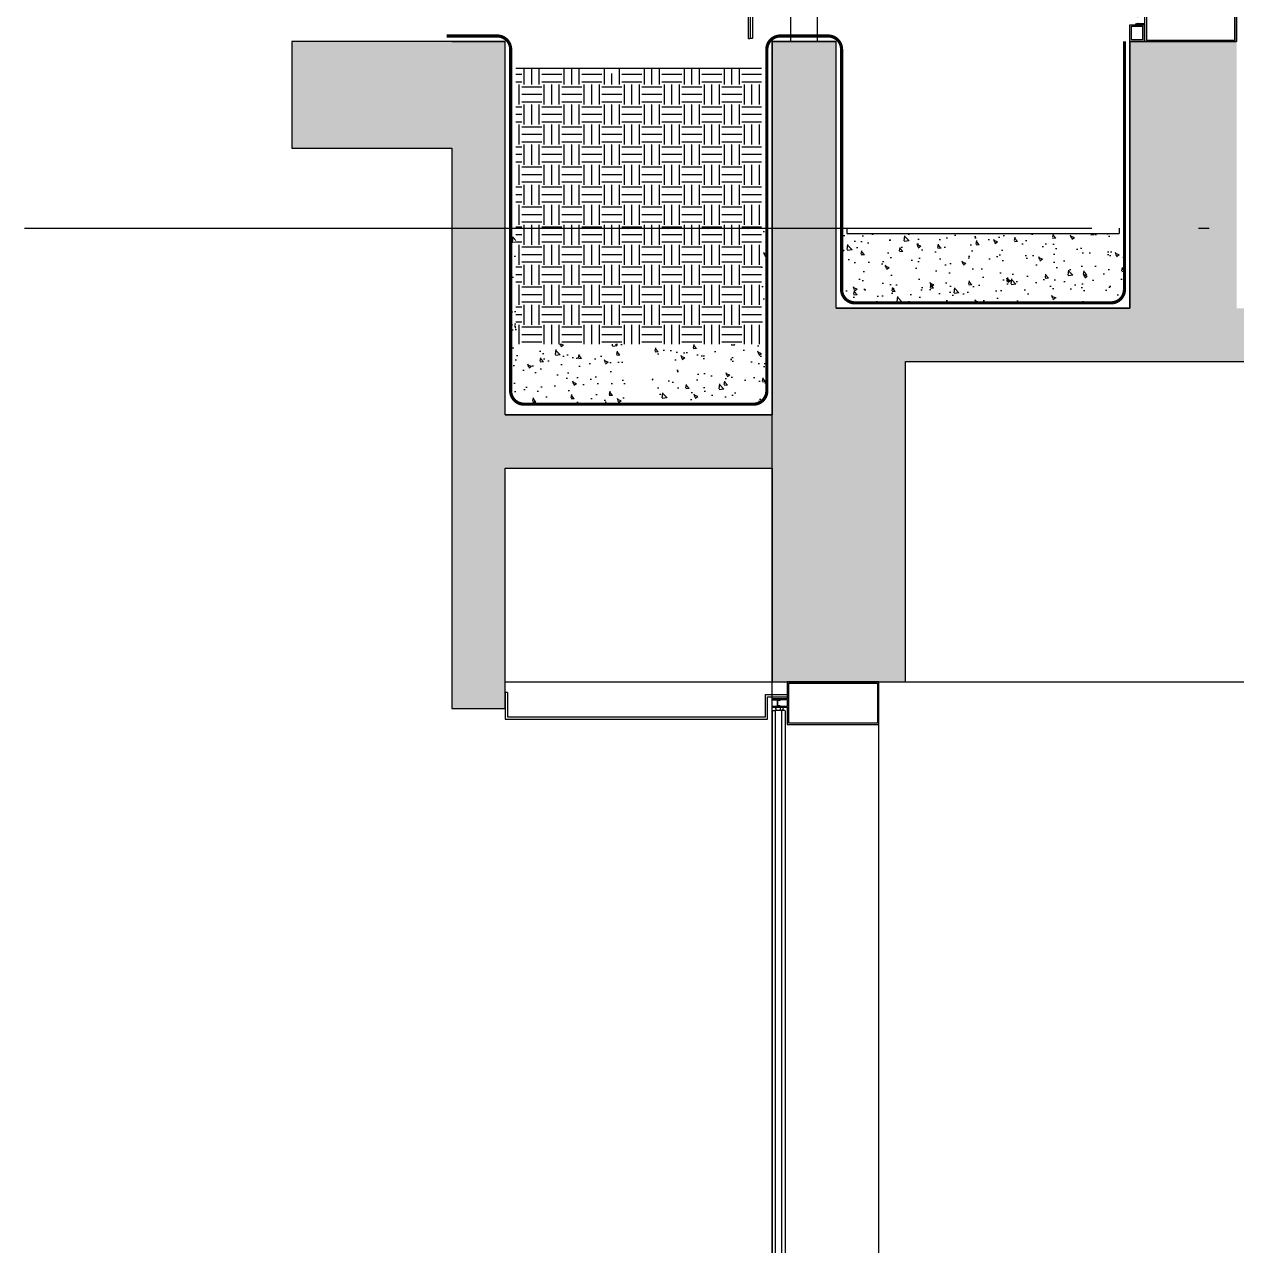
# Model space of a CAD drawing. Extents: x 1980812 to 2578970, y -669191 to 284498.
# Drawn here: x 2537367 to 2539638, y -266397 to -264109 of the extents above; entities that cross this region are included whole.
import ezdxf

# ---------------------------------------------------------------- set-up
doc = ezdxf.new("R2010")
doc.units = 0
doc.header["$LTSCALE"] = 1000
doc.header["$MEASUREMENT"] = 0
doc.linetypes.add('DASH', pattern=[0.35, 0.25, -0.1])
doc.linetypes.add('DOTE', pattern=[2.42, 2, -0.2, 0.02, -0.2])
for name, color, linetype in [('A-SECT-MCUT', 1, 'Continuous'), ('A-SECT-MCUT-FINE', 137, 'Continuous'), ('DIM_IDEN', 3, 'Continuous'), ('dote', 1, 'DOTE'), ('ELEV-4-RAIL', 251, 'Continuous'), ('SPACE_HATCH', 8, 'Continuous'), ('WALL', 4, 'Continuous'), ('WINDOW', 2, 'Continuous'), ('可见看线', 63, 'Continuous'), ('柱墙填充', 181, 'Continuous'), ('栏杆', 143, 'Continuous'), ('空线', 3, 'Continuous'), ('防水卷材', 6, 'DASH'), ('面层', 31, 'Continuous')]:
    doc.layers.add(name, color=color, linetype=linetype)

# ---------------------------------------------------------------- blocks, each defined once
blk = doc.blocks.new('A$C4E184874')
at = {"layer": 'A-SECT-MCUT'}
for radius in [40, 35]:
    blk.add_circle((-50, 710), radius, dxfattribs=at)
at = {"layer": 'A-SECT-MCUT-FINE'}
for p, q in [((-75, 0), (-75, 678.8)), ((-25, 0), (-25, 678.8)), ((-150.2, 586.9), (-135.6, 586.9)), ((-150.2, 574.8), (-135.6, 574.8)), ((-135.6, 588.6), (-135.6, 573)), ((-131.2, 588.6), (-135.6, 588.6)), ((-131.2, 573), (-135.6, 573)), ((-133.4, 592.2), (-133.4, 588.6)), ((-133.4, 592.2), (-122.6, 592.2)), ((-133.4, 572.8), (-133.4, 573)), ((-133.4, 572.8), (-133.4, 569.4)), ((-131.2, 573), (-131.2, 588.6)), ((-125.1, 588.6), (-120.4, 588.6)), ((-125.1, 588.6), (-125.1, 573)), ((-125.1, 573), (-120.4, 573)), ((-122.6, 592.2), (-122.6, 588.6)), ((-122.6, 573), (-122.6, 569.4)), ((-120.4, 588.6), (-120.4, 573)), ((-120.4, 588.4), (-120.4, 587.1)), ((-120.4, 574.5), (-120.4, 573.2)), ((-125.6, 569.4), (-133.4, 569.4)), ((-122.6, 569.4), (-125.6, 569.4)), ((-131.2, 145.1), (-135.6, 145.1)), ((-125.6, 148.8), (-133.4, 148.8)), ((-133.4, 145.4), (-133.4, 148.8)), ((-133.4, 145.4), (-133.4, 145.1)), ((-131.2, 145.1), (-131.2, 129.6)), ((-122.6, 148.8), (-125.6, 148.8)), ((-125.1, 145.1), (-120.4, 145.1)), ((-125.1, 129.6), (-125.1, 145.1)), ((-122.6, 145.1), (-122.6, 148.8)), ((-120.4, 129.6), (-120.4, 145.1)), ((-120.4, 143.7), (-120.4, 145)), ((-131.2, 129.6), (-135.6, 129.6)), ((-133.4, 125.9), (-133.4, 129.6)), ((-133.4, 125.9), (-122.6, 125.9)), ((-125.1, 129.6), (-120.4, 129.6)), ((-122.6, 125.9), (-122.6, 129.6)), ((-120.4, 129.8), (-120.4, 131.1))]:
    blk.add_line(p, q, dxfattribs=at)
for points in [[(-109.9, 575.4), (-60.8, 575.4, -0.414214), (-57.8, 572.4), (-57.8, 567, 0.44229), (-54.8, 564), (-45.2, 564, 0.398045), (-42.3, 567), (-42.3, 594.6, 0.414214), (-45.3, 597.6), (-54.8, 597.6, 0.414214), (-57.8, 594.6), (-57.8, 589.2, -0.414214), (-60.8, 586.2), (-109.9, 586.2)], [(-109.9, 142.8), (-60.8, 142.8, 0.414214), (-57.8, 145.8), (-57.8, 151.2, -0.44229), (-54.8, 154.2), (-45.2, 154.2, -0.398045), (-42.3, 151.2), (-42.3, 123.6, -0.414214), (-45.3, 120.6), (-54.8, 120.6, -0.414214), (-57.8, 123.6), (-57.8, 129, 0.414214), (-60.8, 132), (-109.9, 132)]]:
    blk.add_lwpolyline(points, format="xyb", dxfattribs=at)
for points in [[(-150.2, 586.9), (-155, 590.8), (-155, 585.4)], [(-150.2, 574.8), (-155, 570.9), (-155, 576.3)], [(-108.9, 586.2), (-120.4, 586.2)], [(-120.4, 575.4), (-108.9, 575.4)], [(-120.4, 142.8), (-108.9, 142.8)], [(-108.9, 132), (-120.4, 132)]]:
    blk.add_lwpolyline(points, dxfattribs=at)
at = {"layer": 'DIM_IDEN'}
blk.add_circle((-25, 318.4), 0, dxfattribs=at)
at = {"layer": 'ELEV-4-RAIL'}
for p, q in [((-150.2, 143.4), (-135.6, 143.4)), ((-135.6, 129.6), (-135.6, 145.1)), ((-150.2, 131.3), (-135.6, 131.3))]:
    blk.add_line(p, q, dxfattribs=at)
for points in [[(-150.2, 143.4), (-155, 147.3), (-155, 141.9)], [(-150.2, 131.3), (-155, 127.4), (-155, 132.8)]]:
    blk.add_lwpolyline(points, dxfattribs=at)
at = {"layer": 'WINDOW'}
for p, q in [((-155, 749.4), (-154.4, 750)), ((-155, 749.4), (-155, 5.9)), ((-154.4, 750), (-152, 750)), ((-152, 750), (-151.1, 749.1)), ((-150.1, 750), (-151.1, 749.1)), ((-151.1, 749.1), (-151.1, 6.2)), ((-147.7, 750), (-150.1, 750)), ((-147.1, 749.4), (-147.7, 750)), ((-147.1, 749.4), (-147.1, 5.9)), ((-155, 5.9), (-154.4, 5.3)), ((-154.4, 5.3), (-152, 5.3)), ((-152, 5.3), (-151.1, 6.2)), ((-150.1, 5.3), (-151.1, 6.2)), ((-147.7, 5.3), (-150.1, 5.3)), ((-147.1, 5.9), (-147.7, 5.3))]:
    blk.add_line(p, q, dxfattribs=at)
blk = doc.blocks.new('pm3')
at = {"layer": 'SPACE_HATCH'}
h = blk.add_hatch(color=256, dxfattribs=at)
h.dxf.hatch_style = 1
h.paths.add_polyline_path([(14823.4, -4250), (12573.4, -4250), (12573.4, -4900), (12173.4, -4900), (12173.4, -4250), (4973.4, -4250), (4973.4, -5350), (4473.4, -5350), (4473.4, -4250), (551.1, -4250), (208.3, -4250), (-3426.7, -4250), (-3426.7, -5350), (-3926.7, -5350), (-3926.7, -4250), (-10726.6, -4250), (-10726.6, -4900), (-11126.6, -4900), (-11126.6, -4250), (-13976.6, -4250), (-13976.6, -4850), (-14226.6, -4850), (-14226.6, -4450), (-14726.6, -4450), (-14726.6, -4900), (-14826.6, -4900), (-14826.6, -3650), (-14726.6, -3650), (-14726.6, -4350), (-14226.6, -4350), (-14226.6, -3650), (-14106.6, -3650), (-14106.6, -4150), (-13556.6, -4150), (-13556.6, -3650), (-13356.6, -3650), (-13356.6, -4150), (208.3, -4150), (14203.4, -4150), (14203.4, -3650), (14403.4, -3650), (14403.4, -4150), (14953.4, -4150), (14953.4, -3650), (15073.4, -3650), (15073.4, -4350), (15573.4, -4350), (15573.4, -3650), (15673.4, -3650), (15973.4, -3650), (15973.4, -3850), (15673.4, -3850), (15673.4, -4900), (15573.4, -4900), (15573.4, -4450), (15073.4, -4450), (15073.4, -4850), (14823.4, -4850)])
at = {"layer": '柱墙填充'}
h = blk.add_hatch(dxfattribs=at)
h.set_pattern_fill('土壤', color=252, scale=10)
h.set_pattern_definition([(360, (-2934149.165, 924833.165), (37.5, 37.5), [37.5, -37.5]), (360, (-2934149.165, 924847.227), (37.5, 37.5), [37.5, -37.5]), (360, (-2934149.165, 924861.29), (37.5, 37.5), [37.5, -37.5]), (90, (-2934144.477, 924865.977), (-37.5, 37.5), [37.5, -37.5]), (90, (-2934130.415, 924865.977), (-37.5, 37.5), [37.5, -37.5]), (90, (-2934116.352, 924865.977), (-37.5, 37.5), [37.5, -37.5])])
h.paths.add_polyline_path([(15093.4, -3700), (15363.4, -3700, 0.414214), (15373.4, -3710, 0.414214), (15383.4, -3700), (15553.4, -3700), (15553.4, -4000), (15093.4, -4000)])
h.paths.add_polyline_path([(15093.4, -4000), (15553.4, -4000), (15553.4, -4217.2), (15093.4, -4217.2)])
h = blk.add_hatch(dxfattribs=at)
h.set_pattern_fill('混凝土', color=256, scale=10)
h.set_pattern_definition([(50, (-23652.113, -123083.9), (71.726018, -6.275213), [7.5, -82.5]), (355, (-23652.11, -123083.9), (-13.875133, 75.219213), [6, -66]), (100.4514, (-23646.136, -123084.425), (57.85094, 68.943954), [6.37402, -70.11421]), (46.1842, (-23652.11, -123063.9), (106.724105, -16.5519), [11.25, -123.75]), (96.6356, (-23643.22, -123065.28), (93.46627, 97.41179), [9.56103, -105.1713]), (351.1842, (-23652.11, -123063.9), (93.46619, 97.41186), [9, -99]), (21, (-23642.113, -123068.9), (59.690705, -40.26189), [7.5, -82.5]), (326, (-23642.11, -123068.9), (24.331533, 72.515005), [6, -66]), (71.4514, (-23637.14, -123072.26), (84.022263, 32.25305), [6.37402, -70.11421]), (37.5, (-23652.113, -123083.902), (1.2159855, 33.2893854), [0, -65.2, 0, -67, 0, -66.25]), (7.5, (-23652.113, -123083.902), (26.306954, 39.441171), [0, -38.2, 0, -63.7, 0, -25.25]), (327.5, (-23674.413, -123083.902), (53.3822436, -2.255487), [0, -25, 0, -78, 0, -103.5]), (317.5, (-23684.413, -123083.9), (58.318617, 10.010498), [0, -32.5, 0, -51.8, 0, -73.5])])
h.paths.add_polyline_path([(14413.4, -4000), (14423.4, -4000), (14423.4, -4010), (14933.4, -4010), (14933.4, -4000), (14943.4, -4000), (14943.4, -4115, -0.414214), (14918.4, -4140), (14438.4, -4140, -0.414214), (14413.4, -4115)])
h.paths.add_polyline_path([(15083.4, -4000), (15093.4, -4000), (15093.4, -4217.2), (15298.4, -4217.2), (15298.4, -4329.9), (15108.4, -4329.9, -0.414214), (15083.4, -4304.9)])
h.paths.add_polyline_path([(15348.4, -4217.2), (15553.4, -4217.2), (15553.4, -4000), (15563.4, -4000), (15563.4, -4304.9, -0.414214), (15538.4, -4329.9), (15348.4, -4329.9)])
at = {"layer": 'A-SECT-MCUT'}
for p, q in [((15086.1, -4916, 0), (15086.1, -4874.2, 0)), ((15569.4, -4870, 0), (15573.4, -4870, 0)), ((15569.4, -4870, 0), (15569.4, -4874, 0)), ((15569.4, -4874, 0), (15569.4, -4916, 0)), ((15082.1, -4878.2, 0), (15045.4, -4878.2, 0)), ((15082.1, -4920, 0), (15082.1, -4878.2, 0)), ((15569.4, -4916, 0), (15086.1, -4916, 0))]:
    blk.add_line(p, q, dxfattribs=at)
at = {"layer": 'A-SECT-MCUT', "elevation": 0}
for points in [[(14873.4, -4890), (14873.4, -4850), (15009, -4850), (15045.4, -4850), (15045.4, -4882.3), (15062.1, -4882.3), (15062.1, -4883.1), (15058.6, -4884), (15058, -4883.5), (15045.4, -4883.5), (15045.4, -4890), (15045.4, -4896.6), (15058, -4896.6), (15058.6, -4896), (15062.1, -4896.9), (15062.1, -4897.8), (15045.4, -4897.8), (15045.4, -4930), (15009, -4930), (14873.4, -4930)], [(15042.4, -4852.5), (14876.4, -4852.5), (14876.4, -4890), (14876.4, -4927.5), (15042.4, -4927.5)], [(15062.7, -4884.7), (15058.8, -4885), (15058, -4883.9), (15058.6, -4883.5), (15059.1, -4884), (15062.7, -4883.1), (15062.7, -4882.3), (15073.9, -4882.3), (15073.9, -4883.8), (15063.9, -4883.8), (15063.9, -4896.3), (15073.9, -4896.3), (15073.9, -4897.8), (15062.7, -4897.8), (15062.7, -4896.9), (15059.1, -4896), (15058.6, -4896.6), (15058, -4896.1), (15058.8, -4895), (15062.7, -4895.3)], [(15062.7, -4884.7), (15058.8, -4885), (15058, -4883.9), (15058.6, -4883.5), (15059.1, -4884), (15062.7, -4883.1), (15062.7, -4882.3), (15073.9, -4882.3), (15073.9, -4883.8), (15063.9, -4883.8), (15063.9, -4896.3), (15073.9, -4896.3), (15073.9, -4897.8), (15062.7, -4897.8), (15062.7, -4896.9), (15059.1, -4896), (15058.6, -4896.6), (15058, -4896.1), (15058.8, -4895), (15062.7, -4895.3)]]:
    blk.add_lwpolyline(points, close=True, dxfattribs=at)
for points in [[(15086.1, -4874.2), (15045.4, -4874.2)], [(15573.4, -4870), (15573.4, -4920), (15082.1, -4920)]]:
    blk.add_lwpolyline(points, dxfattribs=at)
at = {"layer": 'A-SECT-MCUT-FINE'}
for p, q in [((15054.4, -4903.7, 0), (15068.4, -4903.7, 0)), ((15054.4, -4903.7, 0), (15068.4, -4903.7, 0)), ((14873.4, -5590.8, 0), (14873.4, -4930, 0)), ((14873.4, -7650, 0), (14873.4, -5590.8, 0))]:
    blk.add_line(p, q, dxfattribs=at)
blk.add_circle((15055.5, -4900.7, 0), 2.98, dxfattribs=at)
blk.add_circle((15055.5, -4900.7, 0), 2.98, dxfattribs=at)
blk.add_arc((15072.1, -4901.2, 0), 5.39, 140.5682, 207.9183, dxfattribs=at)
blk.add_arc((15072.1, -4901.2, 0), 5.39, 140.5682, 207.9183, dxfattribs=at)
at = {"layer": 'WALL'}
for p, q in [((14203.4, -3650, 0), (14403.4, -3650, 0)), ((14403.4, -4150, 0), (14403.4, -3650, 0)), ((14403.4, -3650, 0), (14403.4, -4150, 0)), ((14953.4, -4150, 0), (14953.4, -3650, 0)), ((15073.4, -3650, 0), (14953.4, -3650, 0)), ((14953.4, -4150, 0), (14953.4, -3650, 0)), ((14953.4, -3650, 0), (15073.4, -3650, 0)), ((15073.4, -4350, 0), (15073.4, -3650, 0)), ((15073.4, -3650, 0), (15073.4, -4350, 0)), ((15573.4, -4350, 0), (15573.4, -3650, 0)), ((15673.4, -3650, 0), (15573.4, -3650, 0)), ((15573.4, -4350, 0), (15573.4, -3650, 0)), ((15573.4, -3650, 0), (15673.4, -3650, 0)), ((15673.4, -3650, 0), (15973.4, -3650, 0)), ((15973.4, -3650, 0), (15973.4, -3850, 0)), ((15673.4, -3850, 0), (15673.4, -4900, 0)), ((15973.4, -3850, 0), (15673.4, -3850, 0)), ((14953.4, -4150, 0), (14403.4, -4150, 0)), ((14403.4, -4150, 0), (14953.4, -4150, 0)), ((14823.4, -4250, 0), (12573.4, -4250, 0)), ((14823.4, -4250, 0), (12573.4, -4250, 0)), ((14823.4, -4250, 0), (14303.4, -4250, 0)), ((14823.4, -4250, 0), (14303.4, -4250, 0)), ((14823.4, -4850, 0), (14823.4, -4250, 0)), ((15573.4, -4350, 0), (15073.4, -4350, 0)), ((15073.4, -4350, 0), (15573.4, -4350, 0)), ((15073.4, -4850, 0), (15073.4, -4450, 0)), ((15573.4, -4450, 0), (15073.4, -4450, 0)), ((15573.4, -4450, 0), (15073.4, -4450, 0)), ((15073.4, -4450, 0), (15073.4, -4850, 0)), ((15573.4, -4900, 0), (15573.4, -4450, 0)), ((15573.4, -4900, 0), (15573.4, -4450, 0)), ((15073.4, -4850, 0), (14823.4, -4850, 0)), ((15073.4, -4850, 0), (14823.4, -4850, 0)), ((15673.4, -4900, 0), (15573.4, -4900, 0)), ((15673.4, -4900, 0), (15573.4, -4900, 0))]:
    blk.add_line(p, q, dxfattribs=at)
at = {"layer": 'WINDOW'}
for p, q in [((15049.4, -4904.7, 0), (15050.4, -4903.7, 0)), ((15049.4, -4904.7, 0), (15050.4, -4903.7, 0)), ((15049.4, -4904.7, 0), (15049.4, -5590.8, 0)), ((15050.4, -4903.7, 0), (15054.4, -4903.7, 0)), ((15050.4, -4903.7, 0), (15054.4, -4903.7, 0)), ((15054.4, -4903.7, 0), (15055.4, -4904.7, 0)), ((15054.4, -4903.7, 0), (15055.4, -4904.7, 0)), ((15055.4, -5590.8, 0), (15055.4, -4904.7, 0)), ((15067.4, -5590.8, 0), (15067.4, -4903.7, 0)), ((15068.4, -4903.7, 0), (15067.4, -4904.7, 0)), ((15068.4, -4903.7, 0), (15067.4, -4904.7, 0)), ((15072.4, -4903.7, 0), (15068.4, -4903.7, 0)), ((15072.4, -4903.7, 0), (15068.4, -4903.7, 0)), ((15073.4, -4904.7, 0), (15072.4, -4903.7, 0)), ((15073.4, -4904.7, 0), (15072.4, -4903.7, 0)), ((15073.4, -4904.7, 0), (15073.4, -5590.8, 0)), ((15049.4, -5590.8, 0), (15049.4, -6885.3, 0)), ((15055.4, -6885.3, 0), (15055.4, -5590.8, 0)), ((15067.4, -6885.3, 0), (15067.4, -5590.8, 0)), ((15073.4, -5590.8, 0), (15073.4, -6885.3, 0))]:
    blk.add_line(p, q, dxfattribs=at)
at = {"layer": '可见看线'}
blk.add_line((15573.4, -4850, 0), (12923.4, -4850, 0), dxfattribs=at)
at = {"layer": '防水卷材', "ltscale": 0.3, "const_width": 6, "elevation": 0}
blk.add_lwpolyline([(14413.4, -3650), (14413.4, -4115, 0.414214), (14438.4, -4140), (14918.4, -4140, 0.414214), (14943.4, -4115), (14943.4, -3665, -0.414214), (14968.4, -3640), (15058.4, -3640, -0.414214), (15083.4, -3665), (15083.4, -4304.9, 0.414214), (15108.4, -4329.9), (15538.4, -4329.9, 0.414214), (15563.4, -4304.9), (15563.4, -3665, -0.414214), (15588.4, -3640), (15683.4, -3640)], format="xyb", dxfattribs=at)
at = {"layer": '面层'}
for p, q in [((15553.4, -3700, 0), (15093.4, -3700, 0)), ((14423.4, -4000, 0), (14423.4, -4010, 0)), ((14933.4, -4000, 0), (14933.4, -4010, 0)), ((14933.4, -4010, 0), (14423.4, -4010, 0))]:
    blk.add_line(p, q, dxfattribs=at)
at = {"layer": '栏杆', "xscale": -1, "rotation": 359.9999999999997}
blk.add_blockref('A$C4E184874', (14963.4, -3650, 0), dxfattribs=at)
blk = doc.blocks.new('19层')
at = {"layer": 'A-SECT-MCUT', "elevation": 0}
for points in [[(28230, -3610), (28230, -3650), (28365.6, -3650), (28402, -3650), (28402, -3617.8), (28418.7, -3617.8), (28418.7, -3616.9), (28415.2, -3616), (28414.7, -3616.6), (28402, -3616.6), (28402, -3610), (28402, -3603.5), (28414.7, -3603.5), (28415.2, -3604), (28418.7, -3603.1), (28418.7, -3602.3), (28402, -3602.3), (28402, -3570), (28365.6, -3570), (28230, -3570)], [(28399, -3647.5), (28233, -3647.5), (28233, -3610), (28233, -3572.5), (28399, -3572.5)], [(28430, -3618.8), (28403, -3618.8), (28403, -3650), (28430, -3650)], [(28427, -3621.8), (28406, -3621.8), (28406, -3647), (28427, -3647)]]:
    blk.add_lwpolyline(points, close=True, dxfattribs=at)
at = {"layer": 'A-SECT-MCUT-FINE'}
blk.add_line((28230, -3650, 0), (28230, -2641.7, 0), dxfattribs=at)

msp = doc.modelspace()

# ---------------------------------------------------------------- linework, layer by layer
at = {"layer": 'dote'}
for p, q in [((2538768.4, -317274.3, 0), (2538768.4, -255997.6, 0)), ((2537367.3, -264490.4, 0), (2570749.8, -264490.4, 0))]:
    msp.add_line(p, q, dxfattribs=at)
at = {"layer": 'WALL'}
msp.add_line((2539438.4, -264140.4, 0), (2539638.4, -264140.4, 0), dxfattribs=at)

# ---------------------------------------------------------------- block references
at = {"layer": '空线', "xscale": -1, "rotation": 359.9999999999997}
for name, p in [('19层', (2567868.4, -260490.4, 0)), ('pm3', (2553841.7, -260490.4, 0))]:
    msp.add_blockref(name, p, dxfattribs=at)

doc.saveas('drawing.dxf')
